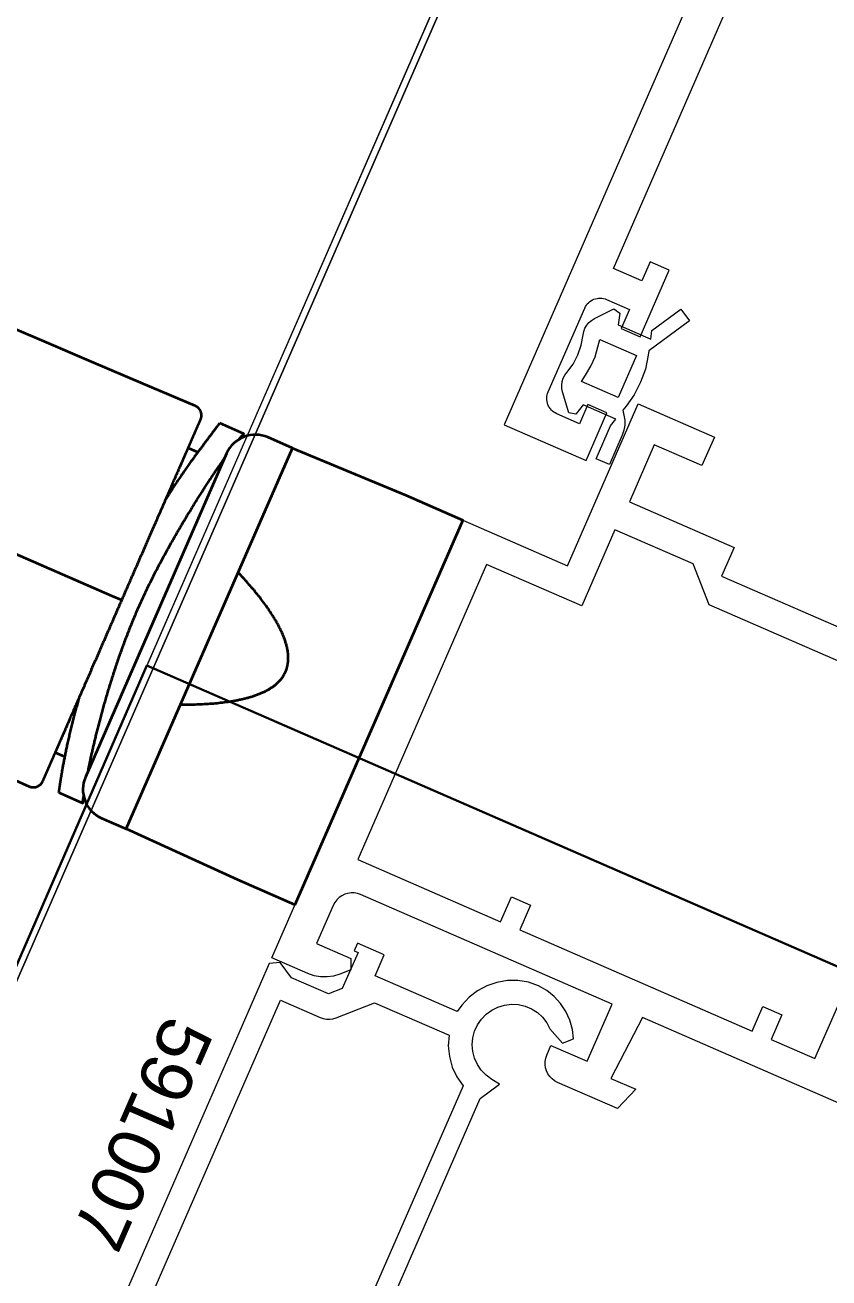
# Model space of a CAD drawing. Header units: millimetres. Extents: x -37281 to 954596, y -59787 to 956680.
# Drawn here: x 5430.4 to 5469.1, y -15088.3 to -15028 of the extents above; entities that cross this region are included whole.
import ezdxf

# ---------------------------------------------------------------- set-up
doc = ezdxf.new("R2010")
doc.units = ezdxf.units.MM
doc.header["$MEASUREMENT"] = 0
doc.linetypes.add('Dot & Dashed', pattern=[670.277762, 352.777767, -176.388884, 0, -141.111112])
for name, color, linetype, lineweight in [('0_Pen_No__2', 8, 'Continuous', 15), ('0_Pen_No__7', 7, 'Continuous', 35), ('0_Pen_No__9', 7, 'Continuous', 13), ('New_A-20-M_Roof_Pen_No__93', 8, 'Continuous', 13), ('New_A-25-M_Curtain_Wall_Pen_No__90', 8, 'Continuous', 20), ('New_A-25-M_Wall_Ext_Pen_No__87', 8, 'Continuous', 20), ('New_ArchiCAD Windows_Pen_No__3', 7, 'Continuous', 18)]:
    doc.layers.add(name, color=color, linetype=linetype, lineweight=lineweight)
for name, color, linetype in [('New_A-20-M_Roof', 7, 'Continuous'), ('New_A-25-M_Curtain_Wall', 7, 'Continuous'), ('New_A-25-M_Wall_Ext', 7, 'Continuous'), ('New_ArchiCAD Windows', 7, 'Continuous')]:
    doc.layers.add(name, color=color, linetype=linetype)
doc.layers.add('New_A-25-M_Curtain_Wall_Pen_No__69', color=7, linetype='Continuous', lineweight=20, true_color=0x606060)
doc.layers.add('New_ArchiCAD Windows_Pen_No__23', color=7, linetype='Continuous', lineweight=30, true_color=0x2a2a2a)
doc.styles.add('GENERATED_STYLE_3', font='')
doc.styles.get('GENERATED_STYLE_3').set_extended_font_data('Arial')

# ---------------------------------------------------------------- blocks, each defined once
blk = doc.blocks.new('Wall_2_3', base_point=(10092.596, -4631.295))
at = {"layer": 'New_A-25-M_Wall_Ext_Pen_No__87', "linetype": 'Continuous', "flags": 128}
blk.add_lwpolyline([(10000.932, -4591.325), (2142.474, -22613.267)], dxfattribs=at)
blk = doc.blocks.new('Wall_4_3', base_point=(9982.587, -4632.604))
at = {"layer": 'New_A-25-M_Wall_Ext_Pen_No__87', "linetype": 'Continuous', "flags": 128}
blk.add_lwpolyline([(4871.77, -16353.328), (9982.587, -4632.604)], dxfattribs=at)
blk = doc.blocks.new('Triple Window 19[14]_3')
at = {"layer": 'New_ArchiCAD Windows_Pen_No__23', "linetype": 'Continuous'}
for p, q in [((5436.25, -15058.797), (5411.268, -15116.088)), ((5610.412, -15134.741), (5436.25, -15058.797))]:
    blk.add_line(p, q, dxfattribs=at)
at = {"layer": 'New_ArchiCAD Windows_Pen_No__3', "linetype": 'Continuous'}
blk.add_line((5773.799, -14284.691), (5436.25, -15058.797), dxfattribs=at)
blk = doc.blocks.new('Wall_139_3', base_point=(10165.916, -4712.544))
at = {"layer": 'New_ArchiCAD Windows', "color": 251, "linetype": 'Continuous', "lineweight": 20, "true_color": 0x606060}
blk.add_blockref('Triple Window 19[14]_3', (0, 0), dxfattribs=at)
blk = doc.blocks.new('Morph_1_3')
at = {"layer": 'New_A-20-M_Roof_Pen_No__93', "linetype": 'Continuous', "flags": 128}
blk.add_lwpolyline([(2064.531, -22792.012), (10012.822, -4564.059)], dxfattribs=at)
blk = doc.blocks.new('Beam_4_3', base_point=(10000.932, -4591.325))
at = {"layer": 'New_A-25-M_Curtain_Wall_Pen_No__69', "linetype": 'Dot & Dashed'}
blk.add_line((10000.932, -4591.325), (2142.472, -22613.266), dxfattribs=at)
at = {"layer": 'New_A-25-M_Curtain_Wall_Pen_No__90', "linetype": 'Continuous'}
blk.add_line((10000.932, -4591.325), (2142.472, -22613.266), dxfattribs=at)

msp = doc.modelspace()

# ---------------------------------------------------------------- linework, layer by layer
at = {"layer": '0_Pen_No__2', "linetype": 'Continuous', "flags": 128}
msp.add_lwpolyline([(5517.401, -14900.542), (5453.448, -15047.205), (5457.39, -15048.924), (5458.389, -15046.632), (5457.472, -15046.233), (5457.073, -15047.149), (5455.973, -15046.67, -0.414214), (5455.559, -15045.616), (5457.318, -15041.583, -0.414214), (5458.371, -15041.17), (5459.471, -15041.649), (5459.071, -15042.566), (5459.988, -15042.966), (5461.387, -15039.757), (5460.47, -15039.358), (5460.07, -15040.274), (5458.696, -15039.675), (5466.49, -15021.8, -0.414214)], format="xyb", dxfattribs=at)
for points in [[(5472.196, -15081.017), (5460.097, -15075.741), (5458.575, -15078.678), (5459.773, -15079.2), (5458.893, -15080.125), (5456.006, -15078.867), (5455.868, -15078.793), (5455.743, -15078.698), (5455.634, -15078.585), (5455.544, -15078.457), (5455.475, -15078.316), (5455.429, -15078.166), (5455.408, -15078.01), (5455.411, -15077.853), (5455.438, -15077.699), (5455.489, -15077.55), (5455.689, -15077.092), (5457.431, -15077.851), (5458.63, -15075.102), (5446.53, -15069.825), (5446.382, -15069.774), (5446.227, -15069.747), (5446.07, -15069.744), (5445.915, -15069.766), (5445.765, -15069.811), (5445.624, -15069.88), (5445.495, -15069.97), (5445.382, -15070.079), (5445.288, -15070.204), (5445.214, -15070.342), (5444.414, -15072.176), (5446.064, -15072.895), (5446.054, -15073.449), (5445.525, -15073.657), (5445.225, -15073.749), (5444.914, -15073.792), (5444.6, -15073.786), (5444.291, -15073.731), (5443.994, -15073.629), (5442.257, -15072.871), (5451.45, -15051.788), (5456.491, -15053.987), (5459.889, -15046.195), (5463.555, -15047.794), (5462.956, -15049.169), (5460.664, -15048.17)], [(5460.664, -15048.17), (5459.465, -15050.92), (5464.507, -15053.118), (5463.907, -15054.493)], [(5470.641, -15059.066), (5463.307, -15055.868), (5462.532, -15053.893), (5458.774, -15052.255), (5457.175, -15055.921), (5452.592, -15053.923), (5446.396, -15068.131), (5453.271, -15071.129), (5453.791, -15069.937), (5454.707, -15070.337), (5454.188, -15071.528), (5465.371, -15076.405), (5465.891, -15075.213), (5466.807, -15075.613), (5466.288, -15076.804), (5468.396, -15077.724), (5470.135, -15073.736)], [(5463.907, -15054.493), (5471.24, -15057.691)], [(5456.254, -15076.98), (5456.779, -15076.767), (5456.721, -15076.312), (5456.596, -15075.871), (5456.404, -15075.455), (5456.151, -15075.072), (5455.843, -15074.732), (5455.486, -15074.444), (5455.09, -15074.213), (5454.607, -15074.048), (5454.104, -15073.965), (5453.594, -15073.965), (5453.091, -15074.049), (5452.608, -15074.214), (5452.159, -15074.457), (5451.756, -15074.769), (5451.409, -15075.144), (5451.171, -15075.449), (5447.228, -15073.73), (5447.667, -15072.721), (5446.384, -15072.162), (5446.224, -15072.529), (5446.408, -15072.608), (5445.648, -15074.35), (5444.99, -15074.609), (5443.199, -15073.828), (5442.653, -15073.088), (5442.137, -15073.146), (5433.463, -15093.037)], [(5444.971, -15096.419), (5452.284, -15079.647), (5453.223, -15078.954), (5452.84, -15078.722), (5452.571, -15078.525), (5452.339, -15078.286), (5452.151, -15078.01), (5452.013, -15077.707), (5451.929, -15077.384), (5451.901, -15077.052), (5451.93, -15076.72), (5452.015, -15076.398), (5452.154, -15076.095), (5452.342, -15075.819), (5452.574, -15075.58), (5452.844, -15075.384), (5453.143, -15075.237), (5453.463, -15075.143), (5453.794, -15075.105), (5454.127, -15075.124), (5454.452, -15075.199), (5454.759, -15075.328), (5455.039, -15075.508), (5455.285, -15075.733), (5455.489, -15075.997), (5455.646, -15076.291), (5456.254, -15076.98)]]:
    msp.add_lwpolyline(points, dxfattribs=at)
msp.add_lwpolyline([(5443.934, -15096.294), (5435.043, -15092.417), (5442.677, -15074.909), (5444.586, -15075.742), (5444.735, -15075.793), (5444.889, -15075.82), (5445.046, -15075.823), (5445.201, -15075.802), (5445.352, -15075.756), (5447.204, -15075.028), (5450.786, -15076.59), (5450.752, -15077.11), (5450.805, -15077.628), (5450.944, -15078.13), (5451.165, -15078.602), (5451.462, -15079.03)], close=True, dxfattribs=at)
at = {"layer": '0_Pen_No__7', "linetype": 'Continuous', "flags": 128}
for points in [[(5428.103, -15063.507), (5430.579, -15064.614), (5430.597, -15064.621), (5430.614, -15064.628), (5430.632, -15064.634), (5430.651, -15064.639), (5430.669, -15064.644), (5430.688, -15064.648), (5430.707, -15064.651), (5430.726, -15064.654), (5430.745, -15064.656), (5430.764, -15064.657), (5430.783, -15064.657), (5430.802, -15064.657), (5430.821, -15064.656), (5430.84, -15064.654), (5430.858, -15064.651), (5430.877, -15064.648), (5430.896, -15064.644), (5430.914, -15064.64), (5430.933, -15064.634), (5430.951, -15064.628), (5430.969, -15064.622), (5430.986, -15064.614), (5431.003, -15064.606), (5431.02, -15064.597), (5431.037, -15064.588), (5431.053, -15064.578), (5431.069, -15064.568), (5431.084, -15064.556), (5431.099, -15064.545), (5431.114, -15064.532), (5431.128, -15064.519), (5431.141, -15064.506), (5431.154, -15064.492), (5431.167, -15064.478), (5431.179, -15064.463), (5431.19, -15064.448), (5431.201, -15064.432), (5431.211, -15064.416), (5431.221, -15064.4), (5431.229, -15064.383), (5431.238, -15064.366), (5431.245, -15064.349), (5431.249, -15064.34), (5431.253, -15064.33), (5431.258, -15064.32), (5431.262, -15064.31), (5431.266, -15064.3), (5431.271, -15064.289), (5431.275, -15064.279), (5431.28, -15064.269), (5431.285, -15064.258), (5431.289, -15064.249), (5431.293, -15064.239), (5431.298, -15064.229), (5431.302, -15064.218), (5431.307, -15064.207), (5431.312, -15064.196), (5431.317, -15064.184), (5431.321, -15064.175), (5431.325, -15064.165), (5431.329, -15064.155), (5431.334, -15064.146), (5431.338, -15064.135), (5431.343, -15064.125), (5431.347, -15064.115), (5431.352, -15064.104), (5431.357, -15064.093), (5431.362, -15064.081), (5431.367, -15064.07), (5431.372, -15064.058), (5431.377, -15064.046), (5431.383, -15064.034), (5431.388, -15064.021), (5431.394, -15064.008), (5431.399, -15063.996), (5431.405, -15063.982), (5431.411, -15063.969), (5431.417, -15063.955), (5431.421, -15063.946), (5431.425, -15063.937), (5431.429, -15063.927), (5431.433, -15063.918), (5431.437, -15063.908), (5431.442, -15063.898), (5431.446, -15063.888), (5431.45, -15063.878), (5431.455, -15063.868), (5431.459, -15063.858), (5431.464, -15063.848), (5431.468, -15063.837), (5431.473, -15063.827), (5431.477, -15063.816), (5431.482, -15063.806), (5431.487, -15063.795), (5431.491, -15063.784), (5431.496, -15063.773), (5431.501, -15063.762), (5431.506, -15063.751), (5431.511, -15063.739), (5431.516, -15063.728), (5431.521, -15063.716), (5431.526, -15063.705), (5431.531, -15063.693), (5431.536, -15063.681), (5431.542, -15063.669), (5431.547, -15063.657), (5431.552, -15063.645), (5431.558, -15063.632), (5431.563, -15063.619), (5431.569, -15063.606), (5431.575, -15063.592), (5431.582, -15063.577), (5431.588, -15063.562), (5431.595, -15063.546), (5431.602, -15063.53), (5431.61, -15063.513), (5431.617, -15063.496), (5431.625, -15063.478), (5431.629, -15063.468), (5431.633, -15063.459), (5431.637, -15063.45), (5431.641, -15063.44), (5431.646, -15063.43), (5431.65, -15063.42), (5431.654, -15063.41), (5431.659, -15063.4), (5431.663, -15063.39), (5431.668, -15063.379), (5431.673, -15063.368), (5431.677, -15063.358), (5431.682, -15063.347), (5431.687, -15063.336), (5431.692, -15063.324), (5431.697, -15063.313), (5431.702, -15063.302), (5431.707, -15063.29), (5431.712, -15063.278), (5431.717, -15063.266), (5431.723, -15063.254), (5431.728, -15063.242), (5431.733, -15063.229), (5431.739, -15063.217), (5431.744, -15063.204), (5431.75, -15063.191), (5431.756, -15063.178), (5431.761, -15063.165), (5431.767, -15063.152), (5431.773, -15063.138), (5431.779, -15063.125), (5431.785, -15063.111), (5431.791, -15063.097), (5431.797, -15063.083), (5431.803, -15063.069), (5431.81, -15063.054), (5431.816, -15063.04), (5431.822, -15063.025), (5431.829, -15063.01), (5431.835, -15062.995), (5431.842, -15062.98), (5431.849, -15062.965), (5431.855, -15062.949), (5431.862, -15062.933), (5431.869, -15062.918), (5431.876, -15062.902), (5431.883, -15062.886), (5431.89, -15062.869), (5431.897, -15062.853), (5431.905, -15062.836), (5431.912, -15062.82), (5431.919, -15062.803), (5431.927, -15062.786), (5431.934, -15062.769), (5431.942, -15062.752), (5431.949, -15062.734), (5431.957, -15062.717), (5431.964, -15062.699), (5431.972, -15062.681), (5431.98, -15062.663), (5431.988, -15062.645), (5431.996, -15062.627), (5432.004, -15062.609), (5432.012, -15062.59), (5432.02, -15062.572), (5432.028, -15062.553), (5432.036, -15062.534), (5432.045, -15062.515), (5432.053, -15062.496), (5432.062, -15062.476), (5432.07, -15062.457), (5432.079, -15062.437), (5432.087, -15062.417), (5432.096, -15062.397), (5432.105, -15062.377), (5432.114, -15062.357), (5432.122, -15062.337), (5432.131, -15062.316), (5432.14, -15062.296), (5432.149, -15062.275), (5432.159, -15062.254), (5432.168, -15062.233), (5432.177, -15062.212), (5432.186, -15062.19), (5432.196, -15062.169), (5432.205, -15062.147), (5432.215, -15062.125), (5432.224, -15062.103), (5432.234, -15062.081), (5432.244, -15062.059), (5432.253, -15062.036), (5432.263, -15062.014), (5432.273, -15061.991), (5432.283, -15061.968), (5432.293, -15061.945), (5432.303, -15061.922), (5432.313, -15061.899), (5432.324, -15061.875), (5432.334, -15061.852), (5432.344, -15061.828), (5432.355, -15061.804), (5432.365, -15061.78), (5432.376, -15061.756), (5432.386, -15061.731), (5432.397, -15061.707), (5432.408, -15061.682), (5432.419, -15061.657), (5432.43, -15061.632), (5432.441, -15061.607), (5432.452, -15061.582), (5432.463, -15061.556), (5432.474, -15061.531), (5432.485, -15061.505), (5432.497, -15061.479), (5432.508, -15061.453), (5432.519, -15061.426), (5432.531, -15061.4), (5432.543, -15061.373), (5432.554, -15061.347), (5432.566, -15061.32), (5432.578, -15061.293), (5432.59, -15061.266), (5432.601, -15061.238), (5432.613, -15061.211), (5432.625, -15061.184), (5432.637, -15061.156), (5432.649, -15061.128), (5432.662, -15061.1), (5432.674, -15061.072), (5432.686, -15061.044), (5432.698, -15061.016), (5432.711, -15060.988), (5432.723, -15060.959), (5432.736, -15060.931), (5432.748, -15060.902), (5432.761, -15060.873), (5432.773, -15060.844), (5432.786, -15060.815), (5432.799, -15060.786), (5432.812, -15060.756), (5432.824, -15060.727), (5432.837, -15060.697), (5432.85, -15060.668), (5432.863, -15060.638), (5432.876, -15060.608), (5432.89, -15060.578), (5432.903, -15060.547), (5432.916, -15060.517), (5432.929, -15060.486), (5432.943, -15060.456), (5432.956, -15060.425), (5432.97, -15060.394), (5432.983, -15060.363), (5432.997, -15060.332), (5433.01, -15060.301), (5433.024, -15060.269), (5433.038, -15060.238), (5433.052, -15060.206), (5433.065, -15060.174), (5433.079, -15060.142), (5433.093, -15060.11), (5433.107, -15060.078), (5433.121, -15060.046), (5433.136, -15060.013), (5433.15, -15059.981), (5433.164, -15059.948), (5433.178, -15059.915), (5433.193, -15059.882), (5433.207, -15059.849), (5433.222, -15059.816), (5433.236, -15059.783), (5433.251, -15059.749), (5433.265, -15059.715), (5433.28, -15059.682), (5433.295, -15059.648), (5433.31, -15059.614), (5433.325, -15059.579), (5433.34, -15059.545), (5433.355, -15059.511), (5433.37, -15059.476), (5433.385, -15059.441), (5433.4, -15059.406), (5433.416, -15059.371), (5433.431, -15059.336), (5433.446, -15059.301), (5433.462, -15059.265), (5433.477, -15059.23), (5433.493, -15059.194), (5433.508, -15059.158), (5433.524, -15059.122), (5433.54, -15059.086), (5433.556, -15059.05), (5433.572, -15059.013), (5433.587, -15058.977), (5433.603, -15058.941), (5433.619, -15058.904), (5433.635, -15058.867), (5433.651, -15058.831), (5433.667, -15058.794), (5433.683, -15058.757), (5433.7, -15058.72), (5433.716, -15058.683), (5433.732, -15058.646), (5433.748, -15058.609), (5433.764, -15058.572), (5433.781, -15058.534), (5433.797, -15058.497), (5433.813, -15058.459), (5433.83, -15058.422), (5433.846, -15058.384), (5433.862, -15058.347), (5433.879, -15058.309), (5433.895, -15058.271), (5433.912, -15058.233), (5433.928, -15058.195), (5433.945, -15058.157), (5433.962, -15058.119), (5433.978, -15058.081), (5433.995, -15058.042), (5434.012, -15058.004), (5434.029, -15057.966), (5434.045, -15057.927), (5434.062, -15057.888), (5434.079, -15057.85), (5434.096, -15057.811), (5434.113, -15057.772), (5434.13, -15057.733), (5434.147, -15057.694), (5434.164, -15057.655), (5434.181, -15057.616), (5434.198, -15057.577), (5434.215, -15057.538), (5434.232, -15057.498), (5434.25, -15057.459), (5434.267, -15057.419), (5434.284, -15057.38), (5434.301, -15057.34), (5434.319, -15057.3), (5434.336, -15057.26), (5434.353, -15057.22), (5434.371, -15057.18), (5434.388, -15057.14), (5434.406, -15057.1), (5434.423, -15057.06), (5434.441, -15057.02), (5434.459, -15056.979), (5434.476, -15056.939), (5434.494, -15056.898), (5434.512, -15056.858), (5434.529, -15056.817), (5434.547, -15056.776), (5434.565, -15056.735), (5434.583, -15056.694), (5434.601, -15056.653), (5434.619, -15056.612), (5434.637, -15056.571), (5434.655, -15056.53), (5434.673, -15056.488), (5434.691, -15056.447), (5434.709, -15056.405), (5434.727, -15056.364), (5434.745, -15056.322), (5434.763, -15056.28), (5434.782, -15056.239), (5434.8, -15056.197), (5434.818, -15056.155), (5434.836, -15056.113), (5434.854, -15056.072), (5434.873, -15056.03), (5434.891, -15055.988), (5434.909, -15055.946), (5434.927, -15055.904), (5434.946, -15055.863), (5434.964, -15055.821), (5434.982, -15055.779), (5435, -15055.737), (5435.019, -15055.695), (5435.037, -15055.653), (5435.055, -15055.611), (5435.073, -15055.569), (5435.092, -15055.528), (5435.11, -15055.486), (5435.128, -15055.444), (5435.146, -15055.402), (5435.165, -15055.36), (5435.183, -15055.318), (5435.201, -15055.277), (5435.219, -15055.235), (5435.237, -15055.193), (5435.256, -15055.151), (5435.274, -15055.11), (5435.292, -15055.068), (5435.31, -15055.026), (5435.328, -15054.984), (5435.347, -15054.943), (5435.365, -15054.901), (5435.383, -15054.86), (5435.401, -15054.818), (5435.419, -15054.777), (5435.437, -15054.736), (5435.455, -15054.694), (5435.473, -15054.653), (5435.491, -15054.612), (5435.509, -15054.571), (5435.526, -15054.53), (5435.544, -15054.49), (5435.562, -15054.449), (5435.58, -15054.408), (5435.597, -15054.368), (5435.615, -15054.327), (5435.633, -15054.287), (5435.65, -15054.246), (5435.668, -15054.206), (5435.685, -15054.166), (5435.703, -15054.126), (5435.72, -15054.086), (5435.738, -15054.046), (5435.755, -15054.006), (5435.772, -15053.967), (5435.79, -15053.927), (5435.807, -15053.887), (5435.824, -15053.848), (5435.841, -15053.808), (5435.858, -15053.769), (5435.876, -15053.73), (5435.893, -15053.69), (5435.91, -15053.651), (5435.927, -15053.612), (5435.944, -15053.573), (5435.961, -15053.534), (5435.978, -15053.495), (5435.995, -15053.457), (5436.011, -15053.418), (5436.028, -15053.379), (5436.045, -15053.341), (5436.062, -15053.302), (5436.079, -15053.264), (5436.095, -15053.226), (5436.112, -15053.188), (5436.129, -15053.149), (5436.145, -15053.111), (5436.162, -15053.073), (5436.178, -15053.035), (5436.195, -15052.998), (5436.211, -15052.96), (5436.228, -15052.922), (5436.244, -15052.885), (5436.26, -15052.847), (5436.277, -15052.809), (5436.293, -15052.772), (5436.309, -15052.735), (5436.326, -15052.698), (5436.342, -15052.66), (5436.358, -15052.623), (5436.374, -15052.586), (5436.39, -15052.549), (5436.406, -15052.513), (5436.422, -15052.476), (5436.438, -15052.439), (5436.454, -15052.402), (5436.47, -15052.366), (5436.486, -15052.329), (5436.502, -15052.293), (5436.518, -15052.257), (5436.534, -15052.22), (5436.549, -15052.184), (5436.565, -15052.148), (5436.581, -15052.112), (5436.596, -15052.077), (5436.612, -15052.041), (5436.627, -15052.006), (5436.643, -15051.97), (5436.658, -15051.935), (5436.673, -15051.9), (5436.689, -15051.865), (5436.704, -15051.83), (5436.719, -15051.796), (5436.734, -15051.761), (5436.749, -15051.727), (5436.764, -15051.693), (5436.779, -15051.659), (5436.793, -15051.625), (5436.808, -15051.591), (5436.823, -15051.557), (5436.837, -15051.524), (5436.852, -15051.49), (5436.866, -15051.457), (5436.881, -15051.424), (5436.895, -15051.391), (5436.91, -15051.358), (5436.924, -15051.326), (5436.938, -15051.293), (5436.952, -15051.261), (5436.966, -15051.228), (5436.98, -15051.196), (5436.994, -15051.164), (5437.008, -15051.132), (5437.022, -15051.1), (5437.036, -15051.069), (5437.05, -15051.037), (5437.063, -15051.006), (5437.077, -15050.974), (5437.091, -15050.943), (5437.104, -15050.912), (5437.118, -15050.881), (5437.131, -15050.851), (5437.144, -15050.82), (5437.158, -15050.789), (5437.171, -15050.759), (5437.184, -15050.729), (5437.197, -15050.699), (5437.21, -15050.669), (5437.223, -15050.639), (5437.236, -15050.609), (5437.249, -15050.58), (5437.262, -15050.55), (5437.275, -15050.521), (5437.288, -15050.491), (5437.3, -15050.462), (5437.313, -15050.433), (5437.326, -15050.405), (5437.338, -15050.376), (5437.351, -15050.347), (5437.363, -15050.319), (5437.375, -15050.29), (5437.388, -15050.262), (5437.4, -15050.234), (5437.412, -15050.206), (5437.424, -15050.178), (5437.436, -15050.15), (5437.448, -15050.123), (5437.46, -15050.095), (5437.472, -15050.068), (5437.484, -15050.041), (5437.496, -15050.014), (5437.508, -15049.987), (5437.519, -15049.96), (5437.531, -15049.933), (5437.543, -15049.907), (5437.554, -15049.88), (5437.566, -15049.854), (5437.577, -15049.828), (5437.588, -15049.802), (5437.6, -15049.776), (5437.611, -15049.75), (5437.622, -15049.725), (5437.633, -15049.699), (5437.644, -15049.674), (5437.655, -15049.649), (5437.666, -15049.624), (5437.676, -15049.6), (5437.687, -15049.575), (5437.698, -15049.551), (5437.708, -15049.527), (5437.719, -15049.502), (5437.729, -15049.479), (5437.74, -15049.455), (5437.75, -15049.431), (5437.76, -15049.408), (5437.77, -15049.384), (5437.78, -15049.361), (5437.791, -15049.338), (5437.8, -15049.315), (5437.81, -15049.293), (5437.82, -15049.27), (5437.83, -15049.248), (5437.84, -15049.225), (5437.849, -15049.203), (5437.859, -15049.181), (5437.868, -15049.159), (5437.878, -15049.138), (5437.887, -15049.116), (5437.897, -15049.095), (5437.906, -15049.074), (5437.915, -15049.053), (5437.924, -15049.032), (5437.933, -15049.011), (5437.942, -15048.99), (5437.951, -15048.97), (5437.96, -15048.949), (5437.969, -15048.929), (5437.978, -15048.909), (5437.986, -15048.889), (5437.995, -15048.869), (5438.004, -15048.85), (5438.012, -15048.83), (5438.02, -15048.811), (5438.029, -15048.792), (5438.037, -15048.772), (5438.045, -15048.754), (5438.054, -15048.735), (5438.062, -15048.716), (5438.07, -15048.698), (5438.078, -15048.679), (5438.086, -15048.661), (5438.094, -15048.643), (5438.101, -15048.625), (5438.109, -15048.607), (5438.117, -15048.59), (5438.125, -15048.572), (5438.132, -15048.555), (5438.14, -15048.537), (5438.147, -15048.52), (5438.154, -15048.503), (5438.162, -15048.487), (5438.169, -15048.47), (5438.176, -15048.453), (5438.183, -15048.437), (5438.19, -15048.421), (5438.198, -15048.405), (5438.204, -15048.389), (5438.211, -15048.373), (5438.218, -15048.357), (5438.225, -15048.342), (5438.232, -15048.327), (5438.238, -15048.311), (5438.245, -15048.296), (5438.251, -15048.281), (5438.258, -15048.267), (5438.264, -15048.252), (5438.27, -15048.238), (5438.277, -15048.224), (5438.283, -15048.209), (5438.289, -15048.196), (5438.295, -15048.182), (5438.301, -15048.168), (5438.307, -15048.155), (5438.312, -15048.141), (5438.318, -15048.128), (5438.324, -15048.115), (5438.329, -15048.102), (5438.335, -15048.09), (5438.34, -15048.077), (5438.346, -15048.065), (5438.351, -15048.052), (5438.356, -15048.04), (5438.362, -15048.028), (5438.367, -15048.017), (5438.372, -15048.005), (5438.377, -15047.993), (5438.382, -15047.982), (5438.387, -15047.971), (5438.392, -15047.96), (5438.396, -15047.949), (5438.401, -15047.938), (5438.406, -15047.927), (5438.41, -15047.917), (5438.415, -15047.907), (5438.419, -15047.896), (5438.424, -15047.886), (5438.428, -15047.876), (5438.432, -15047.867), (5438.436, -15047.857), (5438.441, -15047.847), (5438.445, -15047.838), (5438.453, -15047.82), (5438.46, -15047.802), (5438.468, -15047.785), (5438.475, -15047.768), (5438.482, -15047.752), (5438.489, -15047.737), (5438.495, -15047.722), (5438.502, -15047.708), (5438.508, -15047.694), (5438.513, -15047.68), (5438.519, -15047.668), (5438.524, -15047.656), (5438.53, -15047.643), (5438.535, -15047.631), (5438.54, -15047.619), (5438.545, -15047.608), (5438.55, -15047.596), (5438.555, -15047.584), (5438.56, -15047.573), (5438.565, -15047.562), (5438.57, -15047.55), (5438.575, -15047.539), (5438.58, -15047.528), (5438.585, -15047.517), (5438.589, -15047.506), (5438.594, -15047.495), (5438.599, -15047.485), (5438.603, -15047.474), (5438.608, -15047.464), (5438.612, -15047.453), (5438.617, -15047.443), (5438.621, -15047.433), (5438.626, -15047.423), (5438.63, -15047.413), (5438.634, -15047.403), (5438.638, -15047.394), (5438.643, -15047.384), (5438.647, -15047.375), (5438.651, -15047.365), (5438.655, -15047.356), (5438.661, -15047.342), (5438.667, -15047.329), (5438.673, -15047.315), (5438.678, -15047.302), (5438.684, -15047.289), (5438.689, -15047.277), (5438.695, -15047.265), (5438.7, -15047.252), (5438.705, -15047.241), (5438.71, -15047.229), (5438.715, -15047.218), (5438.72, -15047.206), (5438.725, -15047.196), (5438.729, -15047.185), (5438.734, -15047.174), (5438.738, -15047.164), (5438.743, -15047.154), (5438.747, -15047.145), (5438.751, -15047.135), (5438.755, -15047.126), (5438.76, -15047.114), (5438.765, -15047.102), (5438.77, -15047.091), (5438.775, -15047.08), (5438.779, -15047.07), (5438.784, -15047.06), (5438.788, -15047.051), (5438.793, -15047.04), (5438.797, -15047.029), (5438.802, -15047.019), (5438.806, -15047.008), (5438.811, -15046.998), (5438.815, -15046.988), (5438.819, -15046.978), (5438.824, -15046.968), (5438.828, -15046.959), (5438.832, -15046.949), (5438.836, -15046.939), (5438.841, -15046.929), (5438.844, -15046.919), (5438.848, -15046.908), (5438.851, -15046.897), (5438.855, -15046.887), (5438.858, -15046.876), (5438.86, -15046.865), (5438.863, -15046.854), (5438.865, -15046.844), (5438.867, -15046.833), (5438.869, -15046.822), (5438.87, -15046.811), (5438.871, -15046.799), (5438.872, -15046.788), (5438.873, -15046.777), (5438.873, -15046.766), (5438.874, -15046.755), (5438.874, -15046.744), (5438.873, -15046.733), (5438.873, -15046.721), (5438.872, -15046.71), (5438.871, -15046.699), (5438.87, -15046.688), (5438.869, -15046.677), (5438.867, -15046.666), (5438.865, -15046.655), (5438.863, -15046.644), (5438.86, -15046.634), (5438.857, -15046.623), (5438.855, -15046.612), (5438.851, -15046.602), (5438.848, -15046.591), (5438.844, -15046.58), (5438.84, -15046.57), (5438.836, -15046.56), (5438.832, -15046.549), (5438.827, -15046.539), (5438.823, -15046.529), (5438.817, -15046.519), (5438.812, -15046.509), (5438.807, -15046.5), (5438.801, -15046.49), (5438.795, -15046.481), (5438.789, -15046.471), (5438.783, -15046.462), (5438.776, -15046.453), (5438.77, -15046.444), (5438.763, -15046.435), (5438.756, -15046.427), (5438.748, -15046.419), (5438.741, -15046.41), (5438.733, -15046.402), (5438.726, -15046.394), (5438.718, -15046.387), (5438.709, -15046.379), (5438.701, -15046.372), (5438.693, -15046.364), (5438.684, -15046.357), (5438.675, -15046.351), (5438.666, -15046.344), (5438.657, -15046.338), (5438.648, -15046.331), (5438.638, -15046.325), (5438.629, -15046.32), (5438.619, -15046.314), (5438.609, -15046.309), (5438.6, -15046.303), (5438.59, -15046.299), (5438.579, -15046.294), (5438.569, -15046.289), (5436.073, -15045.228), (5433.574, -15044.165), (5431.073, -15043.1), (5428.572, -15042.034)], [(5439.743, -15047.132), (5439.736, -15047.142), (5439.729, -15047.151), (5439.72, -15047.162), (5439.709, -15047.175), (5439.697, -15047.19), (5439.691, -15047.198), (5439.684, -15047.207), (5439.677, -15047.216), (5439.669, -15047.225), (5439.661, -15047.236), (5439.653, -15047.246), (5439.644, -15047.257), (5439.636, -15047.269), (5439.626, -15047.281), (5439.617, -15047.293), (5439.607, -15047.306), (5439.597, -15047.32), (5439.587, -15047.334), (5439.576, -15047.348), (5439.565, -15047.363), (5439.553, -15047.378), (5439.542, -15047.394), (5439.53, -15047.41), (5439.518, -15047.426), (5439.505, -15047.443), (5439.492, -15047.46), (5439.479, -15047.478), (5439.466, -15047.496), (5439.452, -15047.514), (5439.438, -15047.533), (5439.424, -15047.553), (5439.409, -15047.572), (5439.394, -15047.592), (5439.379, -15047.613), (5439.364, -15047.634), (5439.348, -15047.655), (5439.332, -15047.676), (5439.316, -15047.698), (5439.299, -15047.72), (5439.282, -15047.743), (5439.265, -15047.766), (5439.248, -15047.789), (5439.23, -15047.813), (5439.212, -15047.837), (5439.194, -15047.861), (5439.175, -15047.886), (5439.156, -15047.911), (5439.137, -15047.936), (5439.118, -15047.962), (5439.098, -15047.988), (5439.079, -15048.014), (5439.058, -15048.041), (5439.038, -15048.068), (5439.017, -15048.095), (5438.996, -15048.123), (5438.975, -15048.152), (5438.953, -15048.181), (5438.93, -15048.211), (5438.907, -15048.242), (5438.883, -15048.274), (5438.859, -15048.306), (5438.834, -15048.339), (5438.809, -15048.372), (5438.783, -15048.406), (5438.757, -15048.442), (5438.73, -15048.477), (5438.703, -15048.514), (5438.675, -15048.552), (5438.647, -15048.59), (5438.618, -15048.629), (5438.589, -15048.669), (5438.559, -15048.71), (5438.528, -15048.751), (5438.497, -15048.794), (5438.466, -15048.837), (5438.434, -15048.881), (5438.401, -15048.926), (5438.368, -15048.972), (5438.335, -15049.019), (5438.3, -15049.067), (5438.266, -15049.116), (5438.231, -15049.166), (5438.195, -15049.216), (5438.158, -15049.268), (5438.122, -15049.321), (5438.084, -15049.375), (5438.046, -15049.429), (5438.008, -15049.485), (5437.969, -15049.542), (5437.93, -15049.6), (5437.89, -15049.658), (5437.849, -15049.718), (5437.808, -15049.779), (5437.766, -15049.841), (5437.725, -15049.904), (5437.683, -15049.967), (5437.64, -15050.031), (5437.598, -15050.096), (5437.555, -15050.161), (5437.513, -15050.227), (5437.469, -15050.293), (5437.426, -15050.36), (5437.383, -15050.428), (5437.339, -15050.496), (5437.296, -15050.565), (5437.252, -15050.635), (5437.208, -15050.705), (5437.164, -15050.776)], [(5440.673, -15047.903), (5440.68, -15047.895), (5440.686, -15047.887), (5440.693, -15047.879), (5440.699, -15047.871), (5440.712, -15047.855), (5440.725, -15047.84), (5440.737, -15047.826), (5440.749, -15047.812), (5440.76, -15047.798), (5440.771, -15047.785), (5440.782, -15047.773), (5440.792, -15047.761), (5440.802, -15047.749), (5440.812, -15047.739), (5440.821, -15047.728), (5440.83, -15047.718), (5440.838, -15047.709), (5440.846, -15047.7), (5440.854, -15047.692), (5440.862, -15047.684), (5440.872, -15047.673), (5440.881, -15047.664), (5440.889, -15047.656), (5440.897, -15047.648), (5440.905, -15047.64), (5440.912, -15047.633), (5439.758, -15047.13)], [(5438.234, -15048.32), (5438.698, -15048.522)], [(5435.037, -15055.653), (5434.579, -15055.453), (5419.454, -15048.858)], [(5433.425, -15063.852), (5433.434, -15063.811), (5433.442, -15063.768), (5433.451, -15063.726), (5433.459, -15063.683), (5433.468, -15063.639), (5433.477, -15063.595), (5433.487, -15063.551), (5433.496, -15063.506), (5433.505, -15063.461), (5433.515, -15063.415), (5433.525, -15063.369), (5433.535, -15063.322), (5433.545, -15063.275), (5433.555, -15063.227), (5433.566, -15063.179), (5433.576, -15063.13), (5433.587, -15063.081), (5433.598, -15063.032), (5433.609, -15062.982), (5433.621, -15062.932), (5433.632, -15062.881), (5433.644, -15062.83), (5433.655, -15062.778), (5433.667, -15062.726), (5433.679, -15062.674), (5433.692, -15062.621), (5433.704, -15062.567), (5433.717, -15062.514), (5433.73, -15062.459), (5433.743, -15062.405), (5433.756, -15062.35), (5433.769, -15062.294), (5433.783, -15062.239), (5433.796, -15062.182), (5433.81, -15062.126), (5433.824, -15062.069), (5433.838, -15062.012), (5433.853, -15061.954), (5433.867, -15061.896), (5433.882, -15061.838), (5433.897, -15061.779), (5433.912, -15061.72), (5433.927, -15061.661), (5433.943, -15061.601), (5433.958, -15061.541), (5433.974, -15061.48), (5433.99, -15061.42), (5434.006, -15061.359), (5434.022, -15061.297), (5434.039, -15061.236), (5434.055, -15061.174), (5434.072, -15061.112), (5434.089, -15061.049), (5434.106, -15060.986), (5434.124, -15060.923), (5434.141, -15060.86), (5434.159, -15060.797), (5434.177, -15060.733), (5434.195, -15060.669), (5434.213, -15060.604), (5434.232, -15060.54), (5434.25, -15060.475), (5434.269, -15060.41), (5434.288, -15060.344), (5434.307, -15060.279), (5434.326, -15060.213), (5434.346, -15060.147), (5434.366, -15060.081), (5434.385, -15060.015), (5434.406, -15059.948), (5434.426, -15059.881), (5434.446, -15059.814), (5434.467, -15059.747), (5434.487, -15059.68), (5434.508, -15059.612), (5434.529, -15059.545), (5434.551, -15059.477), (5434.572, -15059.409), (5434.594, -15059.341), (5434.616, -15059.273), (5434.638, -15059.204), (5434.66, -15059.136), (5434.682, -15059.067), (5434.705, -15058.998), (5434.728, -15058.929), (5434.751, -15058.86), (5434.774, -15058.791), (5434.797, -15058.721), (5434.821, -15058.652), (5434.844, -15058.582), (5434.868, -15058.512), (5434.892, -15058.442), (5434.917, -15058.372), (5434.941, -15058.302), (5434.966, -15058.232), (5434.991, -15058.162), (5435.016, -15058.091), (5435.041, -15058.021), (5435.067, -15057.95), (5435.092, -15057.88), (5435.118, -15057.809), (5435.144, -15057.739), (5435.17, -15057.668), (5435.197, -15057.597), (5435.223, -15057.526), (5435.25, -15057.455), (5435.277, -15057.384), (5435.305, -15057.314), (5435.332, -15057.243), (5435.36, -15057.172), (5435.387, -15057.101), (5435.415, -15057.03), (5435.444, -15056.959), (5435.472, -15056.888), (5435.501, -15056.817), (5435.529, -15056.746), (5435.558, -15056.675), (5435.588, -15056.604), (5435.617, -15056.533), (5435.647, -15056.463), (5435.676, -15056.392), (5435.706, -15056.321), (5435.737, -15056.25), (5435.767, -15056.18), (5435.798, -15056.109), (5435.828, -15056.039), (5435.859, -15055.969), (5435.891, -15055.898), (5435.922, -15055.828), (5435.953, -15055.758), (5435.985, -15055.688), (5436.017, -15055.618), (5436.049, -15055.549), (5436.081, -15055.479), (5436.114, -15055.409), (5436.146, -15055.34), (5436.179, -15055.271), (5436.212, -15055.202), (5436.245, -15055.133), (5436.278, -15055.064), (5436.311, -15054.995), (5436.345, -15054.927), (5436.378, -15054.858), (5436.412, -15054.79), (5436.445, -15054.722), (5436.479, -15054.654), (5436.513, -15054.586), (5436.547, -15054.518), (5436.581, -15054.451), (5436.616, -15054.384), (5436.65, -15054.317), (5436.684, -15054.25), (5436.719, -15054.183), (5436.754, -15054.116), (5436.788, -15054.05), (5436.823, -15053.983), (5436.858, -15053.917), (5436.893, -15053.852), (5436.928, -15053.786), (5436.963, -15053.72), (5436.998, -15053.655), (5437.033, -15053.59), (5437.068, -15053.525), (5437.103, -15053.46), (5437.138, -15053.396), (5437.173, -15053.332), (5437.208, -15053.268), (5437.244, -15053.204), (5437.279, -15053.14), (5437.314, -15053.077), (5437.349, -15053.014), (5437.385, -15052.951), (5437.42, -15052.888), (5437.455, -15052.826), (5437.49, -15052.764), (5437.526, -15052.702), (5437.561, -15052.64), (5437.596, -15052.579), (5437.631, -15052.518), (5437.666, -15052.457), (5437.701, -15052.396), (5437.737, -15052.336), (5437.772, -15052.276), (5437.807, -15052.216), (5437.841, -15052.156), (5437.876, -15052.097), (5437.911, -15052.038), (5437.946, -15051.98), (5437.981, -15051.921), (5438.015, -15051.863), (5438.05, -15051.805), (5438.084, -15051.748), (5438.118, -15051.691), (5438.153, -15051.634), (5438.187, -15051.577), (5438.221, -15051.521), (5438.255, -15051.465), (5438.289, -15051.409), (5438.322, -15051.354), (5438.356, -15051.299), (5438.389, -15051.245), (5438.423, -15051.191), (5438.456, -15051.137), (5438.489, -15051.083), (5438.521, -15051.03), (5438.554, -15050.978), (5438.587, -15050.925), (5438.619, -15050.873), (5438.651, -15050.822), (5438.683, -15050.771), (5438.715, -15050.72), (5438.747, -15050.669), (5438.779, -15050.619), (5438.81, -15050.57), (5438.841, -15050.52), (5438.873, -15050.471), (5438.904, -15050.423), (5438.934, -15050.374), (5438.965, -15050.326), (5438.996, -15050.279), (5439.026, -15050.232), (5439.056, -15050.185), (5439.086, -15050.139), (5439.116, -15050.093), (5439.146, -15050.047), (5439.175, -15050.002), (5439.205, -15049.957), (5439.234, -15049.913), (5439.263, -15049.868), (5439.292, -15049.825), (5439.32, -15049.781), (5439.349, -15049.738), (5439.377, -15049.696), (5439.405, -15049.654), (5439.433, -15049.612), (5439.461, -15049.571), (5439.489, -15049.53), (5439.516, -15049.489), (5439.544, -15049.449), (5439.571, -15049.409), (5439.598, -15049.369), (5439.624, -15049.33), (5439.651, -15049.292), (5439.677, -15049.253), (5439.704, -15049.215), (5439.73, -15049.178), (5439.755, -15049.141), (5439.781, -15049.104), (5439.806, -15049.068), (5439.831, -15049.032), (5439.856, -15048.997), (5439.881, -15048.962), (5439.905, -15048.927), (5439.93, -15048.893), (5439.954, -15048.859), (5439.977, -15048.826)], [(5439.84, -15049.02), (5439.884, -15049.04)], [(5432.953, -15060.434), (5432.935, -15060.496), (5432.918, -15060.558), (5432.901, -15060.621), (5432.883, -15060.684), (5432.866, -15060.747), (5432.849, -15060.81), (5432.832, -15060.873), (5432.815, -15060.937), (5432.798, -15061), (5432.781, -15061.063), (5432.764, -15061.127), (5432.747, -15061.191), (5432.731, -15061.254), (5432.714, -15061.318), (5432.698, -15061.382), (5432.681, -15061.445), (5432.665, -15061.509), (5432.649, -15061.573), (5432.633, -15061.636), (5432.617, -15061.7), (5432.602, -15061.763), (5432.586, -15061.827), (5432.571, -15061.89), (5432.556, -15061.953), (5432.541, -15062.016), (5432.526, -15062.079), (5432.511, -15062.141), (5432.497, -15062.204), (5432.482, -15062.266), (5432.468, -15062.328), (5432.454, -15062.39), (5432.44, -15062.451), (5432.427, -15062.513), (5432.413, -15062.573), (5432.4, -15062.633), (5432.387, -15062.693), (5432.375, -15062.751), (5432.363, -15062.809), (5432.351, -15062.867), (5432.339, -15062.923), (5432.327, -15062.979), (5432.316, -15063.035), (5432.305, -15063.089), (5432.294, -15063.143), (5432.284, -15063.196), (5432.273, -15063.248), (5432.263, -15063.3), (5432.253, -15063.351), (5432.244, -15063.401), (5432.234, -15063.451), (5432.225, -15063.499), (5432.216, -15063.547), (5432.208, -15063.595), (5432.199, -15063.641), (5432.191, -15063.687), (5432.183, -15063.732), (5432.175, -15063.776), (5432.167, -15063.819), (5432.16, -15063.862), (5432.152, -15063.904), (5432.145, -15063.945), (5432.138, -15063.985), (5432.132, -15064.024), (5432.125, -15064.063), (5432.119, -15064.101), (5432.112, -15064.138), (5432.107, -15064.174), (5432.101, -15064.21), (5432.095, -15064.244), (5432.09, -15064.278), (5432.084, -15064.311), (5432.079, -15064.343), (5432.074, -15064.374), (5432.069, -15064.405), (5432.065, -15064.434), (5432.06, -15064.463), (5432.056, -15064.491), (5432.052, -15064.518), (5432.048, -15064.544), (5432.044, -15064.569), (5432.04, -15064.594), (5432.037, -15064.617), (5432.033, -15064.64), (5432.03, -15064.661), (5432.027, -15064.682), (5432.024, -15064.702), (5432.021, -15064.721), (5432.019, -15064.74), (5432.016, -15064.757), (5432.014, -15064.773), (5432.012, -15064.789), (5432.01, -15064.803), (5432.008, -15064.817), (5432.006, -15064.83), (5432.005, -15064.842), (5432.003, -15064.853), (5432, -15064.871), (5431.998, -15064.886), (5431.996, -15064.897), (5431.995, -15064.909)], [(5431.839, -15062.986), (5432.287, -15063.181)], [(5433.458, -15063.692), (5433.489, -15063.706)], [(5432.003, -15064.913), (5433.158, -15065.416), (5433.16, -15065.402), (5433.16, -15065.392), (5433.161, -15065.382), (5433.162, -15065.371), (5433.164, -15065.358), (5433.165, -15065.348), (5433.166, -15065.336), (5433.168, -15065.323), (5433.17, -15065.308), (5433.172, -15065.292), (5433.175, -15065.273), (5433.176, -15065.263), (5433.178, -15065.253), (5433.179, -15065.242), (5433.181, -15065.231), (5433.183, -15065.219), (5433.184, -15065.206), (5433.186, -15065.193), (5433.189, -15065.179), (5433.191, -15065.165), (5433.193, -15065.15), (5433.195, -15065.135), (5433.198, -15065.119), (5433.201, -15065.102)]]:
    msp.add_lwpolyline(points, dxfattribs=at)
msp.add_lwpolyline([(5437.867, -15060.672), (5437.956, -15060.672), (5438.045, -15060.672), (5438.133, -15060.672), (5438.222, -15060.671), (5438.311, -15060.67), (5438.399, -15060.668), (5438.487, -15060.666), (5438.575, -15060.664), (5438.663, -15060.661), (5438.751, -15060.657), (5438.839, -15060.654), (5438.926, -15060.65), (5439.014, -15060.645), (5439.101, -15060.64), (5439.188, -15060.634), (5439.275, -15060.628), (5439.362, -15060.622), (5439.448, -15060.615), (5439.534, -15060.607), (5439.621, -15060.599), (5439.707, -15060.59), (5439.793, -15060.581), (5439.878, -15060.571), (5439.964, -15060.56), (5440.049, -15060.549), (5440.092, -15060.543), (5440.135, -15060.537), (5440.222, -15060.525), (5440.309, -15060.511), (5440.397, -15060.497), (5440.484, -15060.481), (5440.528, -15060.473), (5440.572, -15060.465), (5440.616, -15060.456), (5440.66, -15060.447), (5440.704, -15060.438), (5440.748, -15060.429), (5440.792, -15060.419), (5440.836, -15060.41), (5440.88, -15060.399), (5440.923, -15060.389), (5440.967, -15060.378), (5441.011, -15060.367), (5441.054, -15060.356), (5441.097, -15060.344), (5441.141, -15060.332), (5441.184, -15060.32), (5441.227, -15060.308), (5441.269, -15060.295), (5441.312, -15060.282), (5441.354, -15060.268), (5441.396, -15060.254), (5441.438, -15060.24), (5441.48, -15060.225), (5441.522, -15060.211), (5441.563, -15060.195), (5441.604, -15060.18), (5441.645, -15060.164), (5441.685, -15060.147), (5441.725, -15060.131), (5441.765, -15060.114), (5441.805, -15060.096), (5441.844, -15060.078), (5441.883, -15060.06), (5441.921, -15060.041), (5441.959, -15060.022), (5441.997, -15060.003), (5442.034, -15059.983), (5442.071, -15059.962), (5442.107, -15059.941), (5442.143, -15059.92), (5442.179, -15059.898), (5442.214, -15059.876), (5442.249, -15059.853), (5442.283, -15059.83), (5442.316, -15059.806), (5442.35, -15059.782), (5442.382, -15059.757), (5442.414, -15059.732), (5442.446, -15059.706), (5442.477, -15059.68), (5442.507, -15059.653), (5442.537, -15059.625), (5442.567, -15059.597), (5442.595, -15059.569), (5442.623, -15059.539), (5442.651, -15059.509), (5442.664, -15059.494), (5442.677, -15059.478), (5442.69, -15059.463), (5442.703, -15059.447), (5442.716, -15059.431), (5442.729, -15059.415), (5442.741, -15059.399), (5442.753, -15059.382), (5442.765, -15059.365), (5442.777, -15059.349), (5442.788, -15059.331), (5442.8, -15059.314), (5442.811, -15059.297), (5442.822, -15059.279), (5442.833, -15059.261), (5442.843, -15059.243), (5442.854, -15059.225), (5442.864, -15059.206), (5442.874, -15059.188), (5442.883, -15059.169), (5442.893, -15059.149), (5442.902, -15059.13), (5442.911, -15059.11), (5442.92, -15059.091), (5442.929, -15059.071), (5442.937, -15059.051), (5442.945, -15059.031), (5442.952, -15059.011), (5442.959, -15058.991), (5442.966, -15058.971), (5442.973, -15058.951), (5442.979, -15058.931), (5442.986, -15058.911), (5442.991, -15058.891), (5442.997, -15058.871), (5443.002, -15058.85), (5443.007, -15058.83), (5443.012, -15058.81), (5443.016, -15058.79), (5443.02, -15058.77), (5443.024, -15058.75), (5443.027, -15058.73), (5443.031, -15058.71), (5443.034, -15058.689), (5443.036, -15058.669), (5443.039, -15058.649), (5443.041, -15058.629), (5443.043, -15058.609), (5443.047, -15058.568), (5443.049, -15058.528), (5443.051, -15058.487), (5443.051, -15058.446), (5443.051, -15058.406), (5443.05, -15058.365), (5443.048, -15058.324), (5443.046, -15058.284), (5443.043, -15058.243), (5443.039, -15058.202), (5443.034, -15058.161), (5443.028, -15058.121), (5443.022, -15058.08), (5443.015, -15058.039), (5443.008, -15057.998), (5442.999, -15057.957), (5442.99, -15057.916), (5442.981, -15057.875), (5442.971, -15057.835), (5442.96, -15057.794), (5442.949, -15057.753), (5442.937, -15057.712), (5442.924, -15057.671), (5442.911, -15057.63), (5442.898, -15057.589), (5442.884, -15057.548), (5442.869, -15057.508), (5442.854, -15057.467), (5442.838, -15057.426), (5442.822, -15057.385), (5442.806, -15057.345), (5442.789, -15057.304), (5442.772, -15057.263), (5442.754, -15057.223), (5442.736, -15057.183), (5442.717, -15057.142), (5442.698, -15057.102), (5442.679, -15057.062), (5442.659, -15057.022), (5442.639, -15056.982), (5442.619, -15056.942), (5442.598, -15056.902), (5442.577, -15056.862), (5442.556, -15056.823), (5442.535, -15056.783), (5442.513, -15056.744), (5442.491, -15056.705), (5442.468, -15056.666), (5442.446, -15056.627), (5442.423, -15056.588), (5442.4, -15056.55), (5442.377, -15056.512), (5442.353, -15056.473), (5442.329, -15056.435), (5442.306, -15056.398), (5442.282, -15056.36), (5442.233, -15056.285), (5442.184, -15056.211), (5442.135, -15056.138), (5442.085, -15056.066), (5442.06, -15056.03), (5442.035, -15055.995), (5441.985, -15055.924), (5441.935, -15055.854), (5441.884, -15055.785), (5441.832, -15055.716), (5441.78, -15055.647), (5441.727, -15055.578), (5441.674, -15055.51), (5441.621, -15055.441), (5441.566, -15055.373), (5441.512, -15055.306), (5441.457, -15055.238), (5441.401, -15055.171), (5441.345, -15055.103), (5441.288, -15055.037), (5441.231, -15054.97), (5441.174, -15054.903), (5441.116, -15054.837), (5441.058, -15054.771), (5440.999, -15054.705), (5440.94, -15054.639), (5440.881, -15054.573), (5440.821, -15054.507), (5440.761, -15054.442), (5440.701, -15054.377), (5440.64, -15054.311), (5443.25, -15048.325), (5442.059, -15047.806, 0.414214), (5440.084, -15048.581), (5433.289, -15064.164, 0.414214), (5434.065, -15066.139), (5435.256, -15066.658), (5443.25, -15048.325), (5448.7, -15050.589), (5451.45, -15051.788), (5443.373, -15070.31), (5440.623, -15069.111), (5435.256, -15066.658)], format="xyb", close=True, dxfattribs=at)
at = {"layer": '0_Pen_No__9', "linetype": 'Continuous', "flags": 128}
for points in [[(5459.305, -15046.31), (5459.149, -15046.503), (5459.207, -15046.744), (5459.245, -15046.984), (5459.244, -15047.227), (5459.204, -15047.467), (5459.125, -15047.697), (5458.506, -15049.12), (5457.863, -15048.84), (5458.556, -15047.25), (5458.814, -15046.927), (5457.249, -15046.244), (5456.893, -15046.691), (5456.545, -15046.623), (5456.249, -15045.62), (5456.215, -15045.456), (5456.209, -15045.289), (5456.232, -15045.123), (5456.281, -15044.963), (5456.357, -15044.813), (5456.456, -15044.678), (5456.755, -15044.279), (5456.989, -15043.84), (5457.152, -15043.369), (5457.241, -15042.879), (5457.272, -15042.714), (5457.33, -15042.557), (5457.414, -15042.412), (5457.52, -15042.283), (5457.647, -15042.173), (5457.79, -15042.086), (5458.726, -15041.621), (5459.013, -15041.829), (5458.928, -15042.394), (5460.493, -15043.077), (5460.554, -15042.667), (5461.949, -15041.637), (5462.365, -15042.2), (5460.405, -15043.648), (5460.375, -15043.856), (5460.236, -15044.518), (5460.007, -15045.156), (5459.695, -15045.757)], [(5457.157, -15045.113), (5457.361, -15044.814), (5457.615, -15044.385), (5457.814, -15043.928), (5457.956, -15043.449), (5458.037, -15043.097), (5459.811, -15043.871), (5458.932, -15045.887)]]:
    msp.add_lwpolyline(points, close=True, dxfattribs=at)

# ---------------------------------------------------------------- block references
at = {"layer": 'New_A-20-M_Roof', "linetype": 'Continuous', "lineweight": 0}
msp.add_blockref('Morph_1_3', (0, 0), dxfattribs=at)
at = {"layer": 'New_A-25-M_Curtain_Wall', "color": 8, "lineweight": 20}
msp.add_blockref('Beam_4_3', (10000.932, -4591.325), dxfattribs=at)
at = {"layer": 'New_A-25-M_Wall_Ext', "color": 250, "lineweight": 50, "true_color": 0x2a2a2a}
for name, p in [('Wall_4_3', (9982.587, -4632.604)), ('Wall_139_3', (10165.916, -4712.544)), ('Wall_2_3', (10092.596, -4631.295))]:
    msp.add_blockref(name, p, dxfattribs=at)

# ---------------------------------------------------------------- texts
at = {"layer": '0_Pen_No__7', "linetype": 'Continuous', "insert": (5437.166, -15075.509), "char_height": 2.5, "attachment_point": 7, "rotation": 246.44041, "style": 'GENERATED_STYLE_3'}
msp.add_mtext('\\A1;{\\fArial|b0|i0|c0|p34;591007}', dxfattribs=at)

doc.saveas('drawing.dxf')
